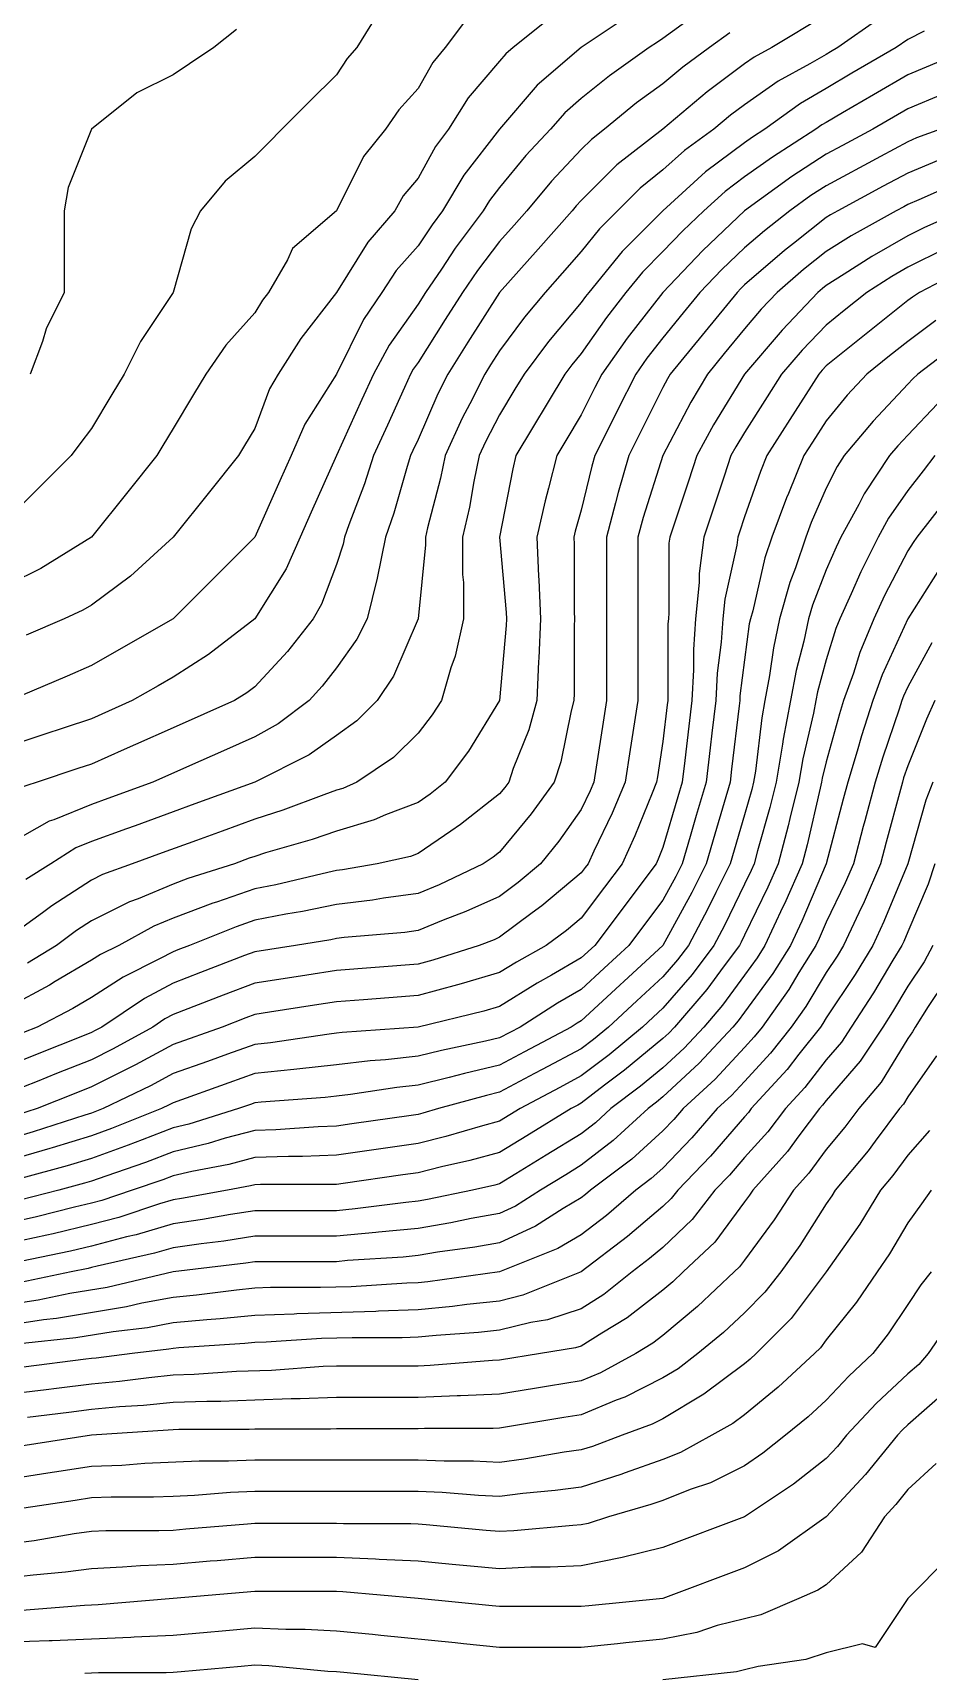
# Model space of a CAD drawing. Header units: inches. Extents: x 794995 to 811195, y 2485918 to 2508058.
# Drawn here: x 807394 to 807723, y 2499961 to 2500564 of the extents above; entities that cross this region are included whole.
import ezdxf

# ---------------------------------------------------------------- set-up
doc = ezdxf.new("R2010")
doc.units = ezdxf.units.IN
doc.header["$MEASUREMENT"] = 0
doc.layers.add('contour', color=7, linetype='Continuous')

msp = doc.modelspace()

# ---------------------------------------------------------------- linework, layer by layer
at = {"layer": 'contour'}
for points in [[(807521.31, 2500572.21), (807512.66, 2500558.36), (807509.16, 2500554.36), (807505.16, 2500548.36), (807495.16, 2500538.36), (807485.16, 2500528.36), (807480.16, 2500523.36), (807475.16, 2500518.36), (807464.25, 2500509.27), (807455.16, 2500498.36), (807451.83, 2500491.69), (807445.16, 2500468.36), (807433.16, 2500450.36), (807427.16, 2500438.36), (807422.66, 2500430.86), (807415.16, 2500418.36), (807410.87, 2500412.65), (807407.66, 2500408.36), (807385.16, 2500385.86)], [(807685.16, 2500570.36), (807665.16, 2500558.36), (807658.69, 2500554.83), (807655.16, 2500552.36), (807641.44, 2500542.08), (807625.16, 2500528.36), (807608.28, 2500515.24), (807595.16, 2500502.11), (807593.34, 2500500.18), (807591.83, 2500498.36), (807579.28, 2500484.24), (807565.16, 2500468.36), (807553.49, 2500450.03), (807546.07, 2500438.36), (807542.43, 2500431.09), (807535.16, 2500414.36), (807533.28, 2500410.24), (807532.43, 2500408.36), (807531.16, 2500404.36), (807526.27, 2500387.25), (807523.16, 2500378.36), (807520.16, 2500363.36), (807516.41, 2500348.36), (807512.66, 2500340.86), (807505.16, 2500330.36), (807499.94, 2500323.58), (807495.16, 2500318.36), (807483.73, 2500309.79), (807475.16, 2500305.03), (807463.62, 2500299.9), (807451.16, 2500294.36), (807437.66, 2500288.36), (807421.16, 2500282.36), (807415.16, 2500280.18), (807401.31, 2500274.51), (807399.56, 2500273.96), (807385.16, 2500265.86)], [(807637.16, 2500570.36), (807625.16, 2500561.69), (807623.16, 2500560.36), (807620.16, 2500558.36), (807605.5, 2500548.02), (807595.16, 2500539.61), (807589.16, 2500534.36), (807583.91, 2500528.36), (807574.84, 2500518.68), (807565.16, 2500506.93), (807561.41, 2500502.11), (807559.16, 2500498.36), (807548.87, 2500484.65), (807543.73, 2500476.93), (807537.89, 2500468.36), (807535.16, 2500464.08), (807524.57, 2500448.95), (807518.79, 2500438.36), (807514.53, 2500428.99), (807505.16, 2500408.36), (807495.93, 2500387.59), (807491.83, 2500378.36), (807486.7, 2500366.82), (807475.16, 2500348.36), (807458.2, 2500335.32), (807445.16, 2500326.93), (807439.7, 2500323.82), (807430.16, 2500318.36), (807415.16, 2500311.69), (807405.16, 2500308.36), (807397.66, 2500305.86), (807385.16, 2500301.7)], [(807613.16, 2500570.36), (807595.16, 2500558.36), (807579.01, 2500544.52), (807565.16, 2500528.36), (807552.03, 2500511.49), (807544.16, 2500498.36), (807540.3, 2500493.22), (807535.16, 2500485.5), (807527.16, 2500476.36), (807521.83, 2500468.36), (807515.16, 2500458.36), (807505.16, 2500438.36), (807493.62, 2500419.9), (807488.49, 2500408.36), (807484.39, 2500399.13), (807475.16, 2500378.36), (807445.16, 2500348.36), (807426.07, 2500337.45), (807415.16, 2500331.22), (807406.16, 2500327.36), (807385.16, 2500318.36)], [(807553.73, 2500569.79), (807545.16, 2500558.36), (807540.61, 2500552.91), (807535.16, 2500543.36), (807528.1, 2500535.42), (807523.16, 2500528.36), (807515.16, 2500518.36), (807505.16, 2500498.36), (807489.01, 2500484.51), (807487.16, 2500480.36), (807480.16, 2500468.36), (807478.02, 2500465.5), (807475.16, 2500460.86), (807464.57, 2500448.95), (807457.16, 2500438.36), (807452.66, 2500430.86), (807445.16, 2500418.36), (807441.41, 2500412.11), (807439.16, 2500408.36), (807428.49, 2500395.03), (807415.16, 2500378.36), (807396.59, 2500366.93), (807385.16, 2500361.22)], [(807704.57, 2500568.95), (807689.45, 2500558.36), (807686.74, 2500556.78), (807685.16, 2500555.86), (807679.16, 2500552.36), (807667.51, 2500546.01), (807655.16, 2500537.36), (807650.02, 2500533.5), (807643.91, 2500528.36), (807633.05, 2500520.47), (807625.16, 2500513.36), (807616.83, 2500506.69), (807608.49, 2500498.36), (807601.83, 2500491.69), (807595.16, 2500483.36), (807588.1, 2500475.42), (807581.83, 2500468.36), (807574.25, 2500459.27), (807565.16, 2500446.93), (807561.83, 2500441.69), (807559.7, 2500438.36), (807554.25, 2500427.45), (807551.44, 2500422.08), (807545.16, 2500408.36), (807543.44, 2500400.09), (807538.69, 2500381.89), (807537.89, 2500378.36), (807537.89, 2500375.63), (807535.16, 2500348.36), (807526.16, 2500327.36), (807520.16, 2500318.36), (807512.66, 2500310.86), (807505.16, 2500305.5), (807495.16, 2500298.36), (807475.16, 2500288.36), (807453.16, 2500280.36), (807445.16, 2500277.45), (807431.16, 2500272.36), (807428.02, 2500271.22), (807415.16, 2500266.54), (807409.35, 2500264.17), (807400.16, 2500258.36), (807390.97, 2500252.56)], [(807584.05, 2500569.47), (807570.16, 2500558.36), (807567.47, 2500556.05), (807565.16, 2500553.36), (807553.62, 2500539.9), (807546.41, 2500528.36), (807541.59, 2500521.93), (807535.16, 2500510.36), (807529.7, 2500503.82), (807526.59, 2500498.36), (807516.7, 2500486.82), (807505.16, 2500468.36), (807492.12, 2500451.4), (807483.73, 2500438.36), (807480.61, 2500432.91), (807475.16, 2500418.36), (807471.41, 2500412.11), (807469.16, 2500408.36), (807458.49, 2500395.03), (807445.16, 2500378.36), (807429.44, 2500364.08), (807415.16, 2500353.36), (807412, 2500351.52), (807405.16, 2500348.36), (807391.16, 2500342.36)], [(807721.16, 2500564.36), (807715.16, 2500561.36), (807710.87, 2500558.36), (807694.63, 2500548.89), (807685.16, 2500543.36), (807675.69, 2500537.84), (807662.66, 2500528.36), (807658.08, 2500525.43), (807655.16, 2500523.36), (807640.87, 2500512.65), (807625.16, 2500498.36), (807610.16, 2500483.36), (807597.89, 2500468.36), (807596.7, 2500466.82), (807595.16, 2500464.61), (807583.16, 2500450.36), (807574.16, 2500438.36), (807570.78, 2500432.74), (807565.16, 2500423.36), (807560.02, 2500413.5), (807557.66, 2500408.36), (807555.69, 2500398.89), (807554.05, 2500389.47), (807551.52, 2500378.36), (807551.52, 2500364.72), (807551.83, 2500361.7), (807551.83, 2500348.36), (807548.79, 2500334.72), (807547.16, 2500330.36), (807543.73, 2500318.36), (807540.38, 2500313.14), (807535.16, 2500306.36), (807526.16, 2500297.36), (807512.66, 2500288.36), (807507.47, 2500286.05), (807505.16, 2500285.36), (807500.54, 2500283.75), (807485.5, 2500278.02), (807475.16, 2500274.72), (807463.16, 2500270.36), (807453.73, 2500266.93), (807441.16, 2500262.36), (807430.16, 2500258.36), (807419.16, 2500254.36), (807415.16, 2500252.36), (807400.61, 2500242.91), (807397.16, 2500240.36), (807385.16, 2500231.69)], [(807649.7, 2500563.82), (807642.3, 2500558.36), (807632.43, 2500551.09), (807625.16, 2500545.03), (807615.48, 2500538.04), (807603.73, 2500528.36), (807598.91, 2500524.61), (807595.16, 2500520.86), (807584.25, 2500509.27), (807575.16, 2500498.36), (807570.45, 2500493.07), (807565.16, 2500487.11), (807557.05, 2500476.47), (807551.52, 2500468.36), (807545.16, 2500458.36), (807535.16, 2500442.65), (807533.39, 2500440.13), (807532.43, 2500438.36), (807530.16, 2500433.36), (807523.91, 2500419.61), (807518.79, 2500408.36), (807515.5, 2500398.02), (807509.77, 2500382.98), (807508.16, 2500378.36), (807507.66, 2500375.86), (807505.16, 2500368.36), (807499.7, 2500353.82), (807496.59, 2500348.36), (807487.16, 2500336.36), (807475.16, 2500323.36), (807472.3, 2500321.22), (807467.66, 2500318.36), (807445.16, 2500308.36), (807431.31, 2500302.21), (807427.16, 2500300.36), (807415.16, 2500295.03), (807410.16, 2500293.36), (807395.16, 2500288.36), (807387.56, 2500285.96)], [(807468.49, 2500565.03), (807460.16, 2500558.36), (807451.16, 2500552.36), (807445.16, 2500548.36), (807431.83, 2500541.69), (807415.16, 2500528.36), (807406.59, 2500506.93), (807405.16, 2500498.36), (807405.16, 2500468.36), (807398.49, 2500455.03), (807397.16, 2500450.36), (807392.66, 2500438.36)], [(807739.16, 2500558.36), (807715.16, 2500548.36), (807702.53, 2500540.99), (807691.16, 2500534.36), (807685.16, 2500530.86), (807683.58, 2500529.94), (807681.41, 2500528.36), (807665.4, 2500518.12), (807655.16, 2500510.86), (807648.02, 2500505.5), (807640.16, 2500498.36), (807632.48, 2500491.04), (807625.16, 2500483.36), (807617.66, 2500475.86), (807611.52, 2500468.36), (807604.39, 2500459.13), (807595.16, 2500445.86), (807591.73, 2500441.79), (807589.16, 2500438.36), (807571.16, 2500408.36), (807569.96, 2500403.56), (807565.16, 2500378.36), (807567.56, 2500350.76), (807567.66, 2500348.36), (807567.56, 2500345.96), (807565.16, 2500318.36), (807553.73, 2500299.79), (807545.16, 2500288.36), (807539.6, 2500283.92), (807535.16, 2500280.86), (807523.16, 2500276.36), (807519.01, 2500274.51), (807505.16, 2500270.36), (807496.27, 2500267.25), (807479.16, 2500262.36), (807475.16, 2500261.09), (807473.16, 2500260.36), (807467.66, 2500258.36), (807450.61, 2500252.91), (807445.16, 2500250.86), (807432.3, 2500245.5), (807429.16, 2500244.36), (807415.16, 2500237.36), (807409.7, 2500233.82), (807402.3, 2500228.36), (807391.64, 2500221.87)], [(807728.02, 2500541.22), (807715.16, 2500535.86), (807702.3, 2500528.36), (807691.16, 2500522.36), (807685.16, 2500519.13), (807672.6, 2500510.92), (807655.16, 2500498.36), (807639.79, 2500483.73), (807625.16, 2500468.36), (807611.99, 2500451.53), (807602.66, 2500438.36), (807600.16, 2500433.36), (807595.16, 2500423.36), (807589.53, 2500413.99), (807586.16, 2500408.36), (807583.16, 2500396.36), (807581.83, 2500391.7), (807578.79, 2500378.36), (807579.44, 2500364.08), (807579.56, 2500362.76), (807580.16, 2500348.36), (807579.56, 2500333.96), (807579.44, 2500332.65), (807578.79, 2500318.36), (807575.87, 2500307.65), (807570.16, 2500293.36), (807568.49, 2500288.36), (807567.09, 2500286.43), (807565.16, 2500284.08), (807550.76, 2500272.76), (807547.16, 2500270.36), (807535.16, 2500262.11), (807532.43, 2500261.09), (807520.16, 2500258.36), (807507.38, 2500256.14), (807505.16, 2500255.86), (807502, 2500255.2), (807482.9, 2500250.62), (807475.16, 2500249.13), (807461.04, 2500244.24), (807459.7, 2500243.82), (807445.16, 2500238.36), (807438.1, 2500235.42), (807425.16, 2500228.36), (807418.49, 2500225.03), (807415.16, 2500222.91), (807401.83, 2500215.03), (807399.75, 2500213.77), (807385.16, 2500205.86)], [(807727.16, 2500528.36), (807718.4, 2500525.12), (807715.16, 2500523.75), (807705.16, 2500518.36), (807685.16, 2500507.59), (807679.58, 2500503.94), (807671.83, 2500498.36), (807662.48, 2500491.04), (807655.16, 2500484.72), (807646.79, 2500476.73), (807638.79, 2500468.36), (807632.66, 2500460.86), (807625.16, 2500451.7), (807619.31, 2500444.22), (807615.16, 2500438.36), (807608.49, 2500425.03), (807605.16, 2500418.36), (807600.16, 2500408.36), (807599.03, 2500404.49), (807595.16, 2500388.36), (807592.94, 2500380.58), (807592.43, 2500378.36), (807592.55, 2500375.75), (807592.55, 2500350.97), (807592.66, 2500348.36), (807592.55, 2500345.75), (807592.55, 2500320.97), (807592.43, 2500318.36), (807591.41, 2500314.61), (807587.66, 2500295.86), (807585.16, 2500288.36), (807576.77, 2500276.75), (807565.16, 2500262.65), (807562.76, 2500260.76), (807559.16, 2500258.36), (807542.9, 2500250.62), (807535.16, 2500247.45), (807522.53, 2500245.73), (807518.49, 2500245.03), (807505.16, 2500243.36), (807492.74, 2500240.77), (807486.59, 2500239.79), (807475.16, 2500237.59), (807468.3, 2500235.22), (807451.16, 2500228.36), (807446.83, 2500226.7), (807445.16, 2500226.05), (807440.16, 2500223.36), (807426.83, 2500216.69), (807415.16, 2500209.27), (807408.3, 2500205.22), (807395.16, 2500198.36), (807385.16, 2500194.36)], [(807726.51, 2500517.01), (807715.16, 2500512.21), (807706.16, 2500507.36), (807689.45, 2500498.36), (807686.7, 2500496.82), (807685.16, 2500495.86), (807673.16, 2500486.36), (807669.79, 2500483.73), (807655.16, 2500471.09), (807653.76, 2500469.76), (807652.43, 2500468.36), (807627.89, 2500438.36), (807626.87, 2500436.65), (807625.16, 2500433.36), (807616.83, 2500416.69), (807612.66, 2500408.36), (807608.71, 2500394.81), (807607.79, 2500390.99), (807604.39, 2500378.36), (807604.39, 2500318.36), (807603.16, 2500310.36), (807600.61, 2500293.82), (807599.77, 2500288.36), (807598.4, 2500285.12), (807595.16, 2500278.36), (807586.88, 2500266.64), (807580.16, 2500258.36), (807572.02, 2500251.5), (807565.16, 2500246.36), (807552.74, 2500240.77), (807544.39, 2500237.59), (807535.16, 2500233.82), (807530.36, 2500233.16), (807508.02, 2500231.22), (807505.16, 2500230.86), (807503.09, 2500230.43), (807490.16, 2500228.36), (807475.16, 2500226.05), (807471.41, 2500224.61), (807455.16, 2500218.36), (807445.16, 2500214.51), (807434.66, 2500208.86), (807418.91, 2500198.36), (807416.49, 2500197.03), (807415.16, 2500196.36), (807411.83, 2500195.03), (807395.16, 2500188.36), (807385.16, 2500184.36)], [(807734.39, 2500509.13), (807719.16, 2500502.36), (807715.16, 2500500.67), (807713.66, 2500499.86), (807710.87, 2500498.36), (807694.39, 2500489.13), (807685.16, 2500483.36), (807676.79, 2500476.73), (807667.16, 2500468.36), (807661.31, 2500462.21), (807655.16, 2500455.03), (807647.66, 2500445.86), (807641.52, 2500438.36), (807635.44, 2500428.08), (807625.16, 2500408.36), (807617.89, 2500385.63), (807615.93, 2500378.36), (807615.93, 2500318.36), (807613.16, 2500300.36), (807611.31, 2500288.36), (807606.51, 2500277.01), (807599.77, 2500262.98), (807597.66, 2500258.36), (807596.59, 2500256.93), (807595.16, 2500255.03), (807580.61, 2500242.91), (807577.16, 2500240.36), (807565.16, 2500231.36), (807563.09, 2500230.43), (807557.66, 2500228.36), (807540.61, 2500222.91), (807535.16, 2500221.44), (807505.16, 2500219.13), (807494.25, 2500217.45), (807487.16, 2500216.36), (807475.16, 2500214.51), (807463.49, 2500210.03), (807445.16, 2500202.98), (807442.16, 2500201.36), (807437.66, 2500198.36), (807423.16, 2500190.36), (807415.16, 2500186.36), (807402.3, 2500181.22), (807395.16, 2500178.36), (807385.16, 2500174.36)], [(807735.16, 2500498.36), (807721.31, 2500492.21), (807715.16, 2500489.13), (807701.99, 2500481.53), (807691.83, 2500475.03), (807685.16, 2500470.86), (807683.76, 2500469.76), (807682.16, 2500468.36), (807669.01, 2500454.51), (807655.16, 2500438.36), (807643.81, 2500419.71), (807637.66, 2500408.36), (807634.53, 2500398.99), (807628.91, 2500382.11), (807627.66, 2500378.36), (807627.38, 2500376.14), (807627.38, 2500350.58), (807627.16, 2500348.36), (807627.03, 2500346.49), (807627.03, 2500320.24), (807626.92, 2500318.36), (807626.74, 2500316.78), (807625.16, 2500303.36), (807623.16, 2500290.36), (807622.85, 2500288.36), (807621.16, 2500284.36), (807614.87, 2500268.65), (807610.16, 2500258.36), (807603.73, 2500249.79), (807595.16, 2500238.36), (807589.7, 2500233.82), (807582.3, 2500228.36), (807571.31, 2500222.21), (807565.16, 2500218.36), (807551.04, 2500214.24), (807549.7, 2500213.82), (807535.16, 2500209.9), (807524.45, 2500209.08), (807515.16, 2500208.36), (807505.16, 2500207.59), (807497.16, 2500206.36), (807480.61, 2500203.82), (807475.16, 2500202.98), (807471.83, 2500201.69), (807463.16, 2500198.36), (807445.16, 2500191.93), (807431.31, 2500184.51), (807429.83, 2500183.69), (807415.16, 2500176.36), (807409.44, 2500174.08), (807395.16, 2500168.36), (807387.61, 2500165.91)], [(807729.01, 2500484.51), (807715.16, 2500477.59), (807709.31, 2500474.22), (807700.16, 2500468.36), (807691.83, 2500461.69), (807685.16, 2500456.36), (807676.38, 2500447.14), (807668.79, 2500438.36), (807663.49, 2500430.03), (807655.16, 2500416.93), (807651.92, 2500411.6), (807650.16, 2500408.36), (807647.66, 2500400.86), (807640.16, 2500378.36), (807638.49, 2500365.03), (807638.49, 2500361.7), (807637.16, 2500348.36), (807636.41, 2500337.11), (807636.41, 2500329.61), (807635.75, 2500318.36), (807634.63, 2500308.89), (807633.16, 2500296.36), (807632.22, 2500288.36), (807630.61, 2500282.91), (807625.16, 2500264.36), (807623.45, 2500260.08), (807622.66, 2500258.36), (807615.16, 2500248.36), (807610.87, 2500242.65), (807600.16, 2500228.36), (807595.16, 2500223.75), (807584.25, 2500217.45), (807579.01, 2500214.51), (807565.16, 2500205.86), (807559.35, 2500204.17), (807535.16, 2500198.36), (807507.23, 2500196.29), (807505.16, 2500196.05), (807502.55, 2500195.75), (807480.97, 2500192.56), (807475.16, 2500191.93), (807465.16, 2500188.36), (807457.79, 2500185.73), (807445.16, 2500181.22), (807436.79, 2500176.73), (807419.45, 2500168.36), (807416.38, 2500167.14), (807415.16, 2500166.7), (807412.76, 2500165.96), (807393.73, 2500159.79), (807385.16, 2500157.31)], [(807736.38, 2500477.14), (807719.45, 2500468.36), (807716.87, 2500466.65), (807715.16, 2500465.36), (807685.16, 2500441.36), (807683.7, 2500439.82), (807682.43, 2500438.36), (807677.66, 2500430.86), (807671.83, 2500421.7), (807663.34, 2500408.36), (807660.97, 2500402.56), (807655.16, 2500385.86), (807653.28, 2500380.24), (807652.66, 2500378.36), (807652.3, 2500375.5), (807647.89, 2500355.63), (807647.16, 2500348.36), (807646.59, 2500339.79), (807645.16, 2500328.36), (807644.57, 2500318.36), (807643.16, 2500306.36), (807642.53, 2500300.99), (807641.04, 2500288.36), (807637.43, 2500276.09), (807635.16, 2500268.36), (807632.22, 2500258.36), (807629.86, 2500253.66), (807625.16, 2500245.03), (807618.02, 2500235.5), (807612.66, 2500228.36), (807603.56, 2500219.96), (807595.16, 2500212.21), (807586.38, 2500207.14), (807572.66, 2500198.36), (807565.16, 2500194.36), (807559.94, 2500193.14), (807543.73, 2500189.79), (807535.16, 2500187.65), (807523.16, 2500186.36), (807517.57, 2500185.95), (807505.16, 2500184.51), (807490.68, 2500182.84), (807489.56, 2500182.76), (807475.16, 2500181.22), (807465.69, 2500177.84), (807445.16, 2500170.5), (807443.76, 2500169.76), (807440.87, 2500168.36), (807422.51, 2500161.01), (807415.16, 2500158.36), (807400.76, 2500153.96), (807399.85, 2500153.67), (807385.16, 2500149.41)], [(807725.44, 2500458.08), (807715.16, 2500450.36), (807708.49, 2500445.03), (807700.16, 2500438.36), (807692.9, 2500430.62), (807685.16, 2500421.22), (807680.16, 2500413.36), (807676.98, 2500408.36), (807671.31, 2500394.51), (807670.61, 2500392.91), (807665.16, 2500378.36), (807662.66, 2500370.86), (807658.16, 2500351.36), (807657.3, 2500348.36), (807656.92, 2500346.6), (807655.16, 2500333.36), (807653.49, 2500320.03), (807653.39, 2500318.36), (807653.16, 2500316.36), (807650.42, 2500293.1), (807649.87, 2500288.36), (807647.66, 2500280.86), (807644.25, 2500269.27), (807641.04, 2500258.36), (807635.75, 2500247.77), (807625.16, 2500228.36), (807595.16, 2500200.67), (807593.7, 2500199.82), (807591.41, 2500198.36), (807574.29, 2500189.23), (807565.16, 2500184.36), (807552.19, 2500181.33), (807546.59, 2500179.79), (807535.16, 2500176.93), (807527.42, 2500176.1), (807510.38, 2500173.58), (807505.16, 2500172.98), (807501.02, 2500172.5), (807477.56, 2500170.76), (807475.16, 2500170.5), (807473.58, 2500169.94), (807469.16, 2500168.36), (807450.87, 2500162.65), (807445.16, 2500161.3), (807433.73, 2500156.93), (807428.63, 2500154.89), (807415.16, 2500150.03), (807406.22, 2500147.3), (807389.6, 2500142.81)], [(807733.81, 2500449.71), (807718.91, 2500438.36), (807716.98, 2500436.54), (807715.16, 2500434.61), (807702.43, 2500421.09), (807691.83, 2500408.36), (807689.16, 2500404.36), (807685.16, 2500396.36), (807679.7, 2500383.82), (807677.66, 2500378.36), (807673.91, 2500367.11), (807671.83, 2500361.7), (807668.02, 2500348.36), (807665.75, 2500337.77), (807664.39, 2500327.59), (807662.66, 2500318.36), (807661.47, 2500312.05), (807659.16, 2500292.36), (807658.49, 2500288.36), (807657.82, 2500285.69), (807655.16, 2500276.36), (807649.87, 2500258.36), (807644.57, 2500247.77), (807641.69, 2500241.83), (807634.53, 2500228.36), (807630.52, 2500223), (807625.16, 2500216.82), (807615.56, 2500207.96), (807605.16, 2500198.36), (807599.69, 2500193.83), (807595.16, 2500190.36), (807580.81, 2500182.71), (807578.02, 2500181.22), (807565.16, 2500174.36), (807560.29, 2500173.23), (807542.66, 2500168.36), (807536.87, 2500166.65), (807535.16, 2500166.22), (807532.66, 2500165.86), (807510.78, 2500162.74), (807505.16, 2500161.93), (807498.49, 2500161.69), (807482.9, 2500160.62), (807475.16, 2500160.36), (807464.25, 2500157.45), (807458.02, 2500155.5), (807445.16, 2500152.48), (807434.95, 2500148.57), (807420.38, 2500143.58), (807415.16, 2500141.69), (807412.61, 2500140.91), (807403.16, 2500138.36), (807388.83, 2500134.69)], [(807726.07, 2500427.45), (807715.16, 2500415.86), (807711.52, 2500412), (807708.49, 2500408.36), (807699.16, 2500394.36), (807697.16, 2500390.36), (807690.61, 2500378.36), (807688.8, 2500374.72), (807685.16, 2500366.36), (807680.16, 2500353.36), (807678.73, 2500348.36), (807676.98, 2500340.18), (807674.11, 2500329.41), (807672.03, 2500318.36), (807669.37, 2500304.15), (807669.16, 2500302.36), (807666.83, 2500288.36), (807664.49, 2500279.03), (807659.96, 2500263.16), (807658.69, 2500258.36), (807657.61, 2500255.91), (807655.16, 2500250.86), (807647.81, 2500235.71), (807643.91, 2500228.36), (807635.87, 2500217.65), (807625.16, 2500205.28), (807621.56, 2500201.96), (807617.66, 2500198.36), (807605.35, 2500188.17), (807595.16, 2500180.36), (807587.33, 2500176.19), (807572.66, 2500168.36), (807565.16, 2500163.75), (807558.84, 2500162.05), (807545.44, 2500158.08), (807535.16, 2500155.5), (807505.16, 2500151.22), (807492.74, 2500150.77), (807487.57, 2500150.77), (807475.16, 2500150.36), (807465.69, 2500147.84), (807452.08, 2500145.28), (807445.16, 2500143.66), (807441.33, 2500142.19), (807430.16, 2500138.36), (807418.91, 2500134.61), (807415.16, 2500133.62), (807408.95, 2500132.15), (807394.96, 2500128.57), (807385.16, 2500126.36)], [(807725.16, 2500408.36), (807720.78, 2500402.74), (807715.16, 2500395.5), (807708.1, 2500385.42), (807704.25, 2500378.36), (807697.89, 2500365.63), (807694.39, 2500357.59), (807690.16, 2500348.36), (807688.69, 2500344.83), (807685.16, 2500333.36), (807682, 2500321.52), (807681.41, 2500318.36), (807680.54, 2500313.75), (807676.59, 2500296.93), (807675.16, 2500288.36), (807671.83, 2500275.03), (807671.21, 2500272.31), (807667.51, 2500258.36), (807663.73, 2500249.79), (807655.16, 2500232.11), (807653.93, 2500229.59), (807653.28, 2500228.36), (807647.66, 2500220.86), (807641.31, 2500212.21), (807629.45, 2500198.36), (807627.38, 2500196.14), (807625.16, 2500194.08), (807611.04, 2500182.48), (807603.73, 2500176.93), (807595.16, 2500170.36), (807593.86, 2500169.67), (807591.41, 2500168.36), (807575.16, 2500158.36), (807565.16, 2500152.21), (807554.25, 2500149.27), (807543.73, 2500146.93), (807535.16, 2500144.79), (807529.53, 2500143.99), (807507.66, 2500140.86), (807505.16, 2500140.5), (807503.09, 2500140.43), (807477.23, 2500140.43), (807475.16, 2500140.36), (807473.58, 2500139.94), (807465.16, 2500138.36), (807448.24, 2500135.28), (807445.16, 2500134.83), (807440.16, 2500133.36), (807425.16, 2500128.36), (807415.16, 2500125.73), (807401.12, 2500122.4), (807398.71, 2500121.91), (807385.16, 2500118.86)], [(807741.83, 2500408.36), (807718.49, 2500378.36), (807717.09, 2500376.43), (807715.16, 2500373.36), (807706.59, 2500356.93), (807702.66, 2500348.36), (807697.51, 2500336.01), (807695.16, 2500328.36), (807691.59, 2500318.36), (807690.02, 2500313.5), (807685.16, 2500295.86), (807683.73, 2500289.79), (807683.49, 2500288.36), (807682.94, 2500286.14), (807678.18, 2500265.34), (807676.34, 2500258.36), (807669.85, 2500243.67), (807669.28, 2500242.48), (807662.66, 2500228.36), (807659.77, 2500223.75), (807655.16, 2500217.45), (807647.08, 2500206.44), (807640.16, 2500198.36), (807632.94, 2500190.58), (807625.16, 2500183.36), (807616.92, 2500176.6), (807606.07, 2500168.36), (807600.38, 2500163.14), (807595.16, 2500159.13), (807582.3, 2500151.22), (807571.16, 2500144.36), (807565.16, 2500140.67), (807563.34, 2500140.18), (807555.16, 2500138.36), (807538.59, 2500134.93), (807535.16, 2500134.36), (807530.71, 2500133.92), (807512.02, 2500131.5), (807505.16, 2500130.86), (807475.16, 2500130.86), (807466.27, 2500129.47), (807455.93, 2500127.59), (807445.16, 2500126.01), (807431.52, 2500122), (807428.02, 2500121.22), (807415.16, 2500117.84), (807407.5, 2500116.02), (807389.03, 2500112.23)], [(807726.77, 2500366.75), (807715.16, 2500348.36), (807705.69, 2500327.84), (807702.3, 2500318.36), (807698.13, 2500305.39), (807696.59, 2500299.79), (807693.16, 2500288.36), (807691.47, 2500282.05), (807685.16, 2500258.36), (807676.22, 2500237.3), (807672.03, 2500228.36), (807665.54, 2500217.98), (807655.16, 2500203.82), (807652.85, 2500200.67), (807650.87, 2500198.36), (807638.49, 2500185.03), (807625.16, 2500172.65), (807622.81, 2500170.71), (807619.7, 2500168.36), (807606.9, 2500156.62), (807595.16, 2500147.59), (807589.44, 2500144.08), (807580.16, 2500138.36), (807571.01, 2500132.51), (807565.16, 2500129.79), (807554.72, 2500127.93), (807547.16, 2500126.36), (807535.16, 2500124.36), (807520.61, 2500122.91), (807519.64, 2500122.84), (807505.16, 2500121.49), (807475.16, 2500121.49), (807463.81, 2500119.71), (807455.5, 2500118.71), (807445.16, 2500117.19), (807438.34, 2500115.18), (807417.3, 2500110.5), (807415.16, 2500109.94), (807413.88, 2500109.64), (807407.66, 2500108.36), (807389.07, 2500104.45)], [(807723.98, 2500339.54), (807715.16, 2500323.36), (807713.58, 2500319.94), (807713.02, 2500318.36), (807712, 2500315.2), (807705.93, 2500297.59), (807703.16, 2500288.36), (807699.37, 2500274.15), (807698.79, 2500272), (807695.16, 2500258.36), (807692.14, 2500251.38), (807685.16, 2500236.93), (807682.61, 2500230.91), (807681.41, 2500228.36), (807675.16, 2500218.36), (807671.41, 2500212.11), (807661.59, 2500198.36), (807658.76, 2500194.76), (807655.16, 2500190.86), (807644.36, 2500179.16), (807632.66, 2500168.36), (807629.16, 2500164.36), (807625.16, 2500160.18), (807613.73, 2500149.79), (807598.49, 2500138.36), (807596.7, 2500136.82), (807595.16, 2500135.63), (807588.49, 2500131.69), (807578.33, 2500125.19), (807565.16, 2500119.08), (807556.07, 2500117.45), (807542.36, 2500115.56), (807535.16, 2500114.36), (807529.7, 2500113.82), (807509.3, 2500112.5), (807505.16, 2500112.11), (807475.16, 2500112.11), (807471.92, 2500111.6), (807445.16, 2500108.36), (807420.87, 2500102.65), (807407.16, 2500100.36), (807395.59, 2500097.93), (807385.16, 2500096.36)], [(807725.16, 2500318.36), (807722.02, 2500311.5), (807715.16, 2500294.36), (807713.62, 2500289.9), (807713.16, 2500288.36), (807712.43, 2500285.63), (807707.26, 2500266.26), (807705.16, 2500258.36), (807699.11, 2500244.41), (807697.16, 2500240.36), (807691.59, 2500228.36), (807689.16, 2500224.36), (807685.16, 2500218.36), (807677.66, 2500205.86), (807672.3, 2500198.36), (807664.76, 2500188.76), (807655.16, 2500178.36), (807650.36, 2500173.16), (807645.16, 2500168.36), (807635.82, 2500157.69), (807625.16, 2500146.54), (807620.87, 2500142.65), (807615.16, 2500138.36), (807604.39, 2500129.13), (807595.16, 2500122), (807586.59, 2500116.93), (807565.16, 2500108.36), (807538.8, 2500104.72), (807535.16, 2500104.36), (807531.02, 2500104.22), (807510.61, 2500102.91), (807499.35, 2500102.56), (807480.97, 2500102.56), (807475.16, 2500102.36), (807468.49, 2500101.69), (807453.73, 2500099.79), (807445.16, 2500098.99), (807433.62, 2500096.82), (807428.02, 2500095.5), (807402.3, 2500091.22), (807397.51, 2500090.71), (807376.03, 2500087.49)], [(807724.39, 2500288.36), (807721.83, 2500281.69), (807715.16, 2500258.36), (807706.38, 2500237.14), (807702.3, 2500228.36), (807695.82, 2500217.69), (807685.16, 2500201.69), (807683.91, 2500199.61), (807683.02, 2500198.36), (807675.16, 2500188.36), (807670.81, 2500182.71), (807657.66, 2500168.36), (807656.59, 2500166.93), (807655.16, 2500165.36), (807642.6, 2500150.92), (807630.61, 2500138.36), (807628.24, 2500135.28), (807625.16, 2500132.36), (807612.19, 2500121.33), (807595.16, 2500108.36), (807573.73, 2500099.79), (807565.16, 2500097.65), (807553.16, 2500096.36), (807547.89, 2500095.63), (807535.16, 2500094.36), (807520.68, 2500093.88), (807519.7, 2500093.82), (807490.61, 2500092.91), (807489.64, 2500092.84), (807475.16, 2500092.36), (807462.43, 2500091.09), (807457.57, 2500090.77), (807445.16, 2500089.61), (807435.69, 2500087.84), (807423.16, 2500086.36), (807409.44, 2500084.08), (807388.69, 2500081.89)], [(807725.16, 2500258.36), (807722.66, 2500250.86), (807715.16, 2500233.36), (807713.7, 2500229.82), (807713.02, 2500228.36), (807709.7, 2500222.91), (807702.6, 2500210.92), (807694.39, 2500198.36), (807690.74, 2500192.78), (807685.16, 2500186.36), (807677.33, 2500176.19), (807670.16, 2500168.36), (807663.73, 2500159.79), (807655.16, 2500150.36), (807649.58, 2500143.94), (807644.25, 2500138.36), (807635.93, 2500127.59), (807625.16, 2500117.36), (807620.29, 2500113.23), (807613.91, 2500108.36), (807603.49, 2500100.03), (807595.16, 2500094.72), (807582.74, 2500090.77), (807576.59, 2500089.79), (807565.16, 2500086.93), (807557.42, 2500086.1), (807541.83, 2500085.03), (807535.16, 2500084.36), (807529.35, 2500084.17), (807510.97, 2500084.17), (807499.7, 2500083.82), (807479.3, 2500082.5), (807475.16, 2500082.36), (807471.52, 2500082), (807447.23, 2500080.43), (807445.16, 2500080.24), (807443.58, 2500079.94), (807430.16, 2500078.36), (807416.87, 2500076.65), (807415.16, 2500076.49), (807413.02, 2500076.22), (807390.16, 2500073.36)], [(807724.39, 2500228.36), (807721.16, 2500222.36), (807715.16, 2500213.36), (807709.58, 2500203.94), (807705.93, 2500198.36), (807697.72, 2500185.8), (807685.16, 2500171.36), (807683.86, 2500169.67), (807682.66, 2500168.36), (807675.16, 2500158.36), (807670.95, 2500152.57), (807658.16, 2500138.36), (807656.98, 2500136.54), (807655.16, 2500134.08), (807644.25, 2500119.27), (807632.66, 2500108.36), (807628.8, 2500104.72), (807625.16, 2500101.69), (807612.03, 2500091.49), (807602.66, 2500085.86), (807595.16, 2500081.09), (807593.09, 2500080.43), (807580.16, 2500078.36), (807565.16, 2500075.86), (807562.55, 2500075.75), (807539.6, 2500073.92), (807535.16, 2500073.75), (807505.16, 2500073.75), (807500.36, 2500073.56), (807481.37, 2500072.15), (807468.49, 2500071.69), (807452.9, 2500070.62), (807445.16, 2500070.36), (807436.27, 2500069.47), (807425.44, 2500068.08), (807415.16, 2500067.11), (807402.3, 2500065.5), (807398.49, 2500065.03), (807385.16, 2500063.36)], [(807728.66, 2500214.86), (807722.66, 2500205.86), (807717.89, 2500198.36), (807716.92, 2500196.6), (807715.16, 2500194.08), (807705.43, 2500178.09), (807697.16, 2500168.36), (807692.02, 2500161.5), (807685.16, 2500153.36), (807678.84, 2500144.68), (807673.16, 2500138.36), (807666.07, 2500127.45), (807655.16, 2500112.65), (807653.34, 2500110.18), (807651.41, 2500108.36), (807637.89, 2500095.63), (807625.16, 2500085.03), (807621.41, 2500082.11), (807615.16, 2500078.36), (807602.22, 2500071.3), (807595.16, 2500068.36), (807583.16, 2500066.36), (807578.02, 2500065.5), (807565.16, 2500063.36), (807550.76, 2500062.76), (807549.56, 2500062.76), (807535.16, 2500062.21), (807505.16, 2500062.21), (807491.83, 2500061.7), (807488.49, 2500061.7), (807475.16, 2500061.22), (807462.74, 2500060.77), (807457.57, 2500060.77), (807445.16, 2500060.36), (807434.25, 2500059.27), (807425.5, 2500058.71), (807415.16, 2500057.74), (807406.83, 2500056.69), (807391.59, 2500054.79)], [(807725.75, 2500187.77), (807715.16, 2500172.65), (807713.54, 2500169.98), (807712.16, 2500168.36), (807703.16, 2500156.36), (807700.61, 2500152.91), (807688.49, 2500138.36), (807687.23, 2500136.29), (807685.16, 2500133.36), (807675.48, 2500118.04), (807668.49, 2500108.36), (807662.66, 2500100.86), (807655.16, 2500093.36), (807647.42, 2500086.1), (807638.02, 2500078.36), (807630.78, 2500072.74), (807625.16, 2500069.36), (807611.16, 2500062.36), (807608.02, 2500061.22), (807595.16, 2500055.86), (807588.73, 2500054.79), (807565.16, 2500050.86), (807562.76, 2500050.76), (807537.56, 2500050.76), (807535.16, 2500050.67), (807505.16, 2500050.67), (807502.94, 2500050.58), (807477.38, 2500050.58), (807475.16, 2500050.5), (807473.09, 2500050.43), (807447.23, 2500050.43), (807445.16, 2500050.36), (807443.34, 2500050.18), (807415.16, 2500048.36), (807389.16, 2500044.36)], [(807723.16, 2500160.36), (807715.16, 2500151.22), (807709.7, 2500143.82), (807705.16, 2500138.36), (807697.57, 2500125.95), (807685.16, 2500108.36), (807672.3, 2500091.22), (807659.45, 2500078.36), (807657.23, 2500076.29), (807655.16, 2500074.61), (807640.16, 2500063.36), (807625.16, 2500054.36), (807621.16, 2500052.36), (807610.16, 2500048.36), (807599.3, 2500044.22), (807595.16, 2500042.91), (807588.84, 2500042.05), (807574.05, 2500039.47), (807565.16, 2500038.36), (807555.56, 2500038.76), (807544.76, 2500038.76), (807535.16, 2500039.13), (807475.16, 2500039.13), (807465.56, 2500038.76), (807454.76, 2500038.76), (807434.72, 2500037.93), (807426.27, 2500037.25), (807415.16, 2500036.82), (807401.52, 2500034.72), (807399.16, 2500034.36), (807385.16, 2500032.21)], [(807723.73, 2500138.36), (807720.16, 2500133.36), (807715.16, 2500126.36), (807708.49, 2500115.03), (807703.91, 2500108.36), (807696.27, 2500097.25), (807685.16, 2500083.36), (807683.02, 2500080.5), (807680.87, 2500078.36), (807667.57, 2500065.95), (807655.16, 2500055.86), (807650.87, 2500052.65), (807643.16, 2500048.36), (807631.59, 2500041.93), (807625.16, 2500039.36), (807611.31, 2500034.51), (807609.64, 2500033.88), (807595.16, 2500029.27), (807585.56, 2500027.96), (807573.73, 2500026.93), (807565.16, 2500025.86), (807557.33, 2500026.19), (807544.05, 2500027.25), (807535.16, 2500027.59), (807475.16, 2500027.59), (807466.27, 2500027.25), (807452.98, 2500026.19), (807445.16, 2500025.86), (807437.96, 2500025.56), (807422.36, 2500025.56), (807415.16, 2500025.28), (807409.16, 2500024.36), (807387.89, 2500021.09)], [(807723.73, 2500108.36), (807719.96, 2500103.56), (807715.16, 2500096.36), (807707.96, 2500085.56), (807702.3, 2500078.36), (807693.44, 2500070.09), (807685.16, 2500061.22), (807678.49, 2500055.03), (807670.16, 2500048.36), (807661.83, 2500041.69), (807655.16, 2500037.11), (807642.66, 2500030.86), (807635.16, 2500028.36), (807625.16, 2500024.36), (807620.71, 2500022.81), (807605.16, 2500018.36), (807597.66, 2500015.86), (807595.16, 2500015.36), (807592, 2500015.2), (807570.38, 2500013.14), (807565.16, 2500012.91), (807560.16, 2500013.36), (807538.16, 2500015.36), (807535.16, 2500015.63), (807532.55, 2500015.75), (807507.77, 2500015.75), (807505.16, 2500015.86), (807475.16, 2500015.86), (807472.43, 2500015.63), (807449.77, 2500013.75), (807445.16, 2500013.36), (807439.94, 2500013.14), (807420.38, 2500013.14), (807415.16, 2500012.91), (807408.84, 2500012.05), (807394.05, 2500009.47), (807385.16, 2500008.36)], [(807731.83, 2500091.7), (807722.66, 2500078.36), (807719.16, 2500074.36), (807715.16, 2500070.86), (807703.55, 2500059.97), (807692.66, 2500048.36), (807689.3, 2500044.22), (807685.16, 2500039.79), (807673.16, 2500030.36), (807655.16, 2500018.36), (807625.16, 2500007.11), (807610.16, 2500003.36), (807595.16, 2500000.36), (807583.73, 2499999.79), (807576.59, 2499999.79), (807565.16, 2499999.27), (807553.16, 2500000.36), (807547.66, 2500000.86), (807535.16, 2500002), (807520.87, 2500002.65), (807519.56, 2500002.76), (807505.16, 2500003.36), (807475.16, 2500003.36), (807461.31, 2500002.21), (807458.79, 2500002), (807445.16, 2500000.86), (807433.16, 2500000.36), (807426.59, 2499999.79), (807415.16, 2499999.27), (807405.56, 2499997.96), (807393.73, 2499996.93), (807385.16, 2499995.86)], [(807729.16, 2500064.36), (807715.16, 2500052.11), (807713.22, 2500050.3), (807711.41, 2500048.36), (807699.64, 2500033.88), (807685.16, 2500018.36), (807667.66, 2500005.86), (807655.16, 2499999.61), (807625.16, 2499988.36), (807597.89, 2499985.63), (807595.16, 2499985.36), (807565.16, 2499985.36), (807562.43, 2499985.63), (807535.16, 2499988.36), (807507.56, 2499990.76), (807505.16, 2499990.86), (807475.16, 2499990.86), (807445.16, 2499988.36), (807417.56, 2499985.96), (807415.16, 2499985.86), (807412.55, 2499985.75), (807389.6, 2499983.92)], [(807725.59, 2500037.93), (807715.16, 2500028.36), (807710.71, 2500022.81), (807706.59, 2500018.36), (807698.2, 2500005.32), (807685.16, 2499993.36), (807682.16, 2499991.36), (807675.16, 2499988.36), (807661.16, 2499982.36), (807655.16, 2499980.86), (807645.16, 2499978.36), (807637.66, 2499975.86), (807625.16, 2499973.36), (807611.52, 2499972), (807608.49, 2499971.7), (807595.16, 2499970.36), (807565.16, 2499970.36), (807551.83, 2499971.7), (807548.79, 2499972), (807521.52, 2499974.72), (807518.49, 2499975.03), (807505.16, 2499976.36), (807493.73, 2499976.93), (807486.59, 2499976.93), (807475.16, 2499977.45), (807463.16, 2499976.36), (807457.66, 2499975.86), (807445.16, 2499974.72), (807430.87, 2499974.08), (807429.56, 2499973.96), (807400.76, 2499972.76), (807399.56, 2499972.76), (807385.16, 2499972.21)], [(807730.16, 2500003.36), (807715.16, 2499988.36), (807703.16, 2499970.36), (807698.49, 2499971.7), (807685.16, 2499968.36), (807677.66, 2499965.86), (807660.16, 2499963.36), (807655.16, 2499962.11), (807652.16, 2499961.36), (807625.16, 2499958.36)], [(807535.16, 2499958.36), (807507.89, 2499961.09), (807505.16, 2499961.36), (807502, 2499961.52), (807480.38, 2499963.58), (807475.16, 2499963.82), (807470.16, 2499963.36), (807448.16, 2499961.36), (807445.16, 2499961.09), (807442.55, 2499960.97), (807417.77, 2499960.97), (807415.16, 2499960.86), (807412.76, 2499960.76)]]:
    msp.add_lwpolyline(points, dxfattribs=at)

doc.saveas('drawing.dxf')
